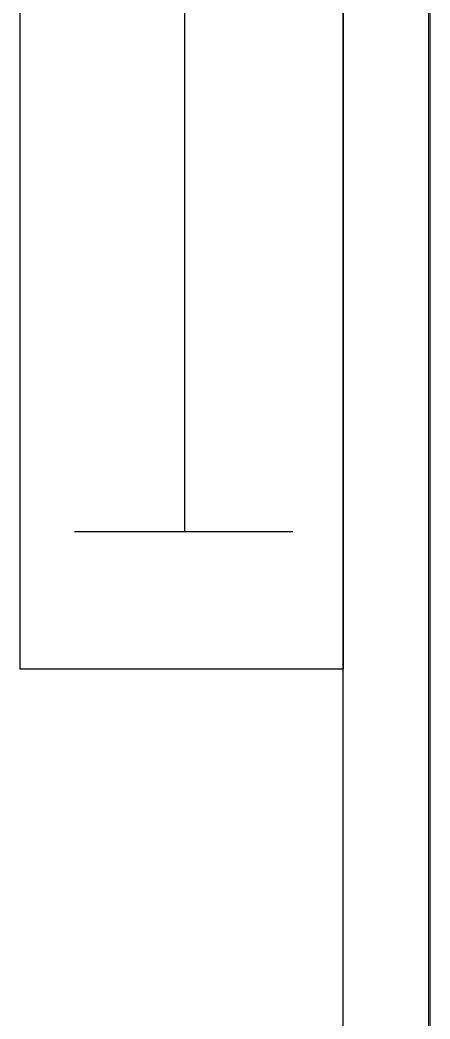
# Model space of a CAD drawing. Header units: inches. Extents: x 567429 to 582707, y 126347 to 133675.
# Drawn here: x 578286.16 to 578300.54, y 131431.33 to 131466.34 of the extents above; entities that cross this region are included whole.
import ezdxf

# ---------------------------------------------------------------- set-up
doc = ezdxf.new("R2010")
doc.units = ezdxf.units.IN
doc.header["$MEASUREMENT"] = 0
for name, color, linetype in [('BORD', 3, 'Continuous'), ('mobl', 11, 'Continuous'), ('wall kanaf', 4, 'Continuous')]:
    doc.layers.add(name, color=color, linetype=linetype)

# ---------------------------------------------------------------- blocks, each defined once
blk = doc.blocks.new('BOARD2')
at = {"layer": 'BORD', "color": 4}
blk.add_line((-163.075, 0), (163.075, 0), dxfattribs=at)
at = {"layer": 'BORD'}
for p, q in [((50.104, -3.204), (127.253, -3.204)), ((127.253, -3.204), (127.253, -15.159)), ((122.172, -5.066), (122.172, -13.146)), ((127.253, -15.159), (50.104, -15.159))]:
    blk.add_line(p, q, dxfattribs=at)
at = {"layer": 'BORD', "color": 3}
blk.add_line((53.929, -9.08), (122.172, -9.08), dxfattribs=at)

msp = doc.modelspace()

# ---------------------------------------------------------------- linework, layer by layer
at = {"layer": 'mobl', "color": 15}
msp.add_line((578297.486, 131395.875), (578297.486, 131485.875), dxfattribs=at)
at = {"layer": 'wall kanaf', "color": 15, "lineweight": 20, "ltscale": 0.1}
msp.add_line((578300.486, 131859.789), (578300.486, 131345.289), dxfattribs=at)

# ---------------------------------------------------------------- block references
at = {"layer": 'BORD', "ltscale": 5, "xscale": 0.947301618010808, "yscale": 0.947301618010808, "zscale": 0.947301618010808, "rotation": 270.0091431634974}
msp.add_blockref('BOARD2', (578300.511, 131564.135), dxfattribs=at)

doc.saveas('drawing.dxf')
